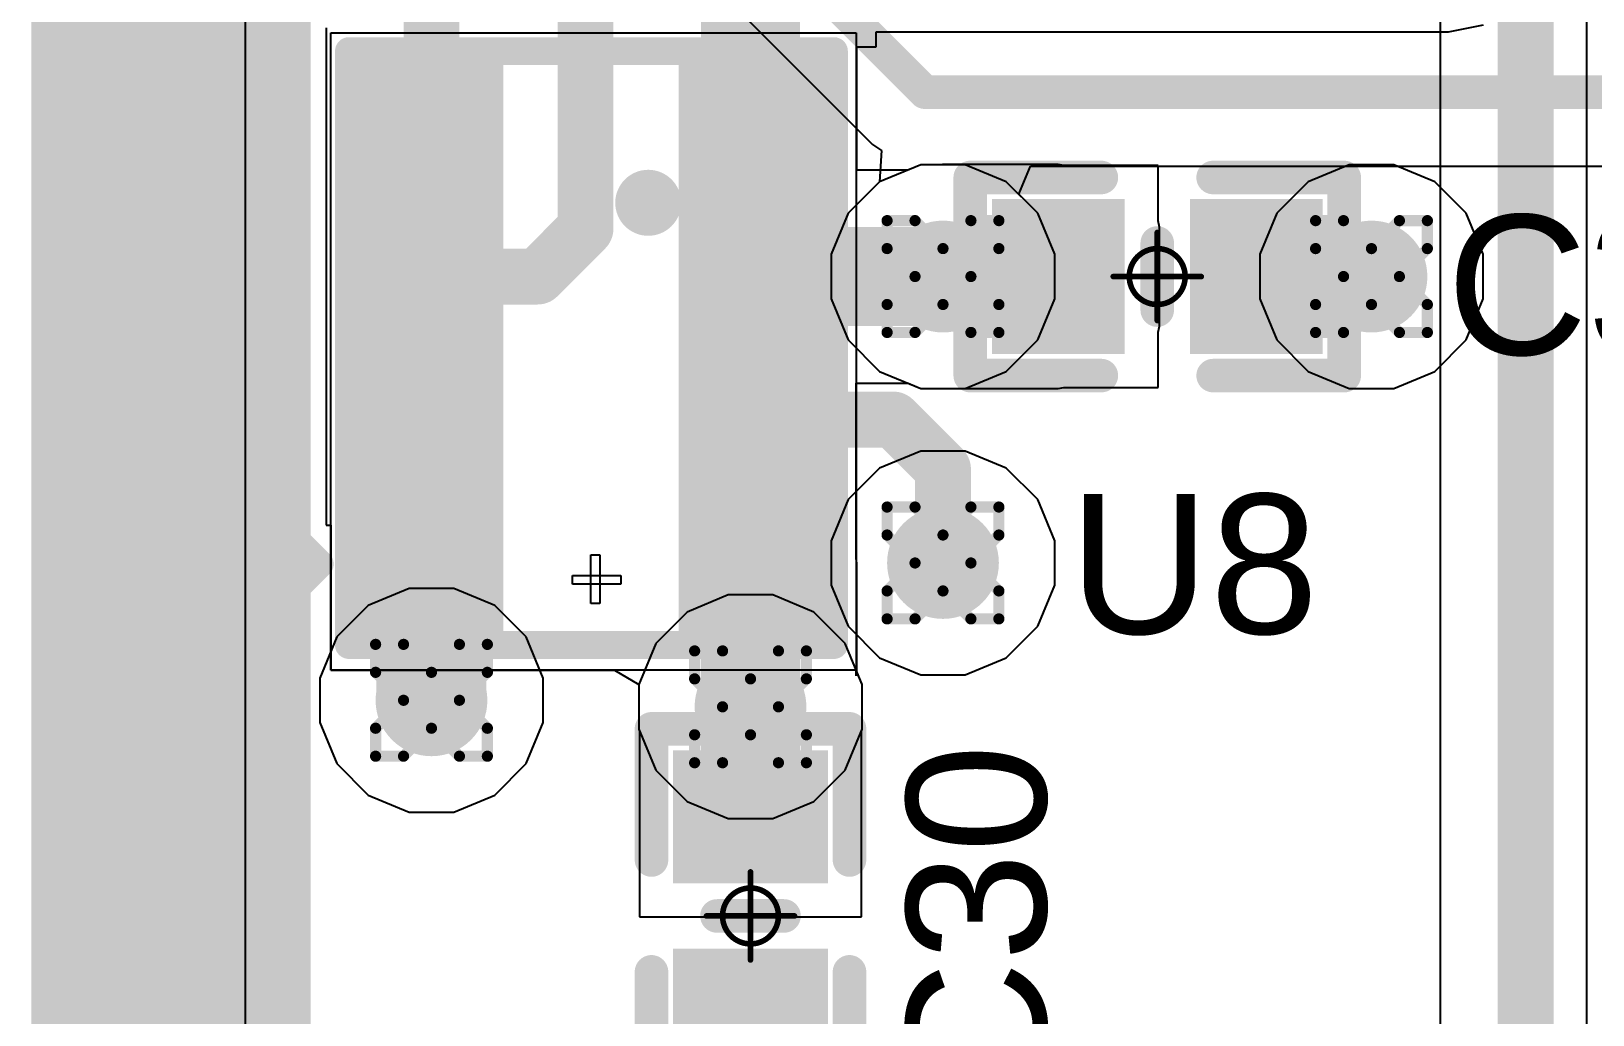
# Model space of a CAD drawing. Header units: inches. Extents: x -13 to 366, y -4 to 120.
# Drawn here: x -4.04 to 3.05, y 12.15 to 16.61 of the extents above; entities that cross this region are included whole.
import ezdxf

# ---------------------------------------------------------------- set-up
doc = ezdxf.new("R2010")
doc.units = ezdxf.units.IN
for name, color, linetype in [('Board_outline', 56, 'Continuous'), ('Bottom Layer', 5, 'Continuous'), ('Bottom Overlay', 54, 'Continuous'), ('Drill Drawing', 1, 'Continuous'), ('GND', 16, 'Continuous'), ('Keep-Out Layer', 6, 'Continuous'), ('Mechanical 15', 56, 'Continuous'), ('POWER', 76, 'Continuous'), ('Top Layer', 1, 'Continuous'), ('Top Overlay', 2, 'Continuous'), ('Top Paste', 8, 'Continuous'), ('Top Solder', 216, 'Continuous'), ('Via Holes', 16, 'Continuous')]:
    doc.layers.add(name, color=color, linetype=linetype)
doc.styles.add('Arial', font='', dxfattribs={"height": 0.2})
doc.styles.get('Arial').set_extended_font_data('Arial')

# ---------------------------------------------------------------- blocks, each defined once
blk = doc.blocks.new('C_0402_L_4')
at = {"layer": 'Top Layer'}
for points in [[(-0.64995806, 0.25004268), (-0.24995886, 0.25004268), (-0.24995886, -0.24995632), (-0.64995806, -0.24995632)], [(0.24995886, 0.2499614), (0.64995806, 0.2499614), (0.64995806, -0.2500376), (0.24995886, -0.2500376)]]:
    blk.add_hatch(color=1, dxfattribs=at).paths.add_polyline_path(points)
at = {"layer": 'Top Paste'}
for points in [[(-0.64995806, 0.25004268), (-0.24995886, 0.25004268), (-0.24995886, -0.24995632), (-0.64995806, -0.24995632)], [(0.24995886, 0.2499614), (0.64995806, 0.2499614), (0.64995806, -0.2500376), (0.24995886, -0.2500376)]]:
    blk.add_hatch(color=8, dxfattribs=at).paths.add_polyline_path(points)
at = {"layer": 'Top Solder'}
for points in [[(-0.75155806, 0.35164268), (-0.14835886, 0.35164268), (-0.14835886, -0.35155632), (-0.75155806, -0.35155632)], [(0.14835886, 0.3515614), (0.75155806, 0.3515614), (0.75155806, -0.3516376), (0.14835886, -0.3516376)]]:
    blk.add_hatch(color=216, dxfattribs=at).paths.add_polyline_path(points)
at = {"layer": 'Mechanical 15', "const_width": 0.0254}
for points in [[(4.064e-05, -0.19995642), (4.064e-05, 0.20004278)], [(-0.19995896, 4.318e-05), (0.20004024, 4.318e-05)]]:
    blk.add_lwpolyline(points, dxfattribs=at)
at = {"layer": 'Mechanical 15'}
for points, const_width in [([(-0.00630936, 0.20004278, 1), (0.00639064, 0.20004278, 1)], 0.0127), ([(0.12704064, 4.318e-05, 1), (-0.12695936, 4.318e-05, 1)], 0.0254), ([(-0.20630896, 4.318e-05, 1), (-0.19360896, 4.318e-05, 1)], 0.0127), ([(-0.13330936, 4.318e-05, 1), (-0.12060936, 4.318e-05, 1)], 0.0127), ([(0.12069064, 4.318e-05, 1), (0.13339064, 4.318e-05, 1)], 0.0127), ([(0.19369024, 4.318e-05, 1), (0.20639024, 4.318e-05, 1)], 0.0127), ([(-0.00630936, -0.19995642, 1), (0.00639064, -0.19995642, 1)], 0.0127)]:
    blk.add_lwpolyline(points, format="xyb", close=True, dxfattribs=dict(at, const_width=const_width))
at = {"layer": 'Top Overlay', "const_width": 0.1524}
for points in [[(-0.8498789199999999, 0.449961), (-0.25395936, 0.449961)], [(-0.8498789199999999, -0.44987464), (-0.8498789199999999, 0.449961)], [(0.25404064, 0.449961), (0.8499601999999999, 0.449961)], [(0.8499601999999999, -0.4500372), (0.8499601999999999, 0.449961)], [(4.064e-05, -0.15235682), (4.064e-05, 0.15244318)], [(-0.8498789199999999, -0.44987464), (-0.25395936, -0.44987464)], [(-0.8498789199999999, -0.44987464), (-0.84971636, -0.4500372)], [(0.25404064, -0.44987464), (0.8499601999999999, -0.44987464)]]:
    blk.add_lwpolyline(points, dxfattribs=at)
at = {"layer": 'Top Overlay', "const_width": 0.0762}
for points in [[(-0.8879789199999999, 0.449961, 1), (-0.8117789199999998, 0.449961, 1)], [(-0.8879789199999999, 0.449961, 1), (-0.8117789199999998, 0.449961, 1)], [(-0.29205936, 0.449961, 1), (-0.21585936, 0.449961, 1)], [(0.21594064, 0.449961, 1), (0.29214064, 0.449961, 1)], [(0.8118601999999999, 0.449961, 1), (0.8880602, 0.449961, 1)], [(0.8118601999999999, 0.449961, 1), (0.8880602, 0.449961, 1)], [(-0.03805936, 0.15244318, 1), (0.03814064, 0.15244318, 1)], [(-0.03805936, -0.15235682, 1), (0.03814064, -0.15235682, 1)], [(-0.8879789199999999, -0.44987464, 1), (-0.8117789199999998, -0.44987464, 1)], [(-0.8879789199999999, -0.44987464, 1), (-0.8117789199999998, -0.44987464, 1)], [(-0.8879789199999999, -0.44987464, 1), (-0.8117789199999998, -0.44987464, 1)], [(-0.88781636, -0.4500372, 1), (-0.8116163599999999, -0.4500372, 1)], [(-0.29205936, -0.44987464, 1), (-0.21585936, -0.44987464, 1)], [(0.21594064, -0.44987464, 1), (0.29214064, -0.44987464, 1)], [(0.8118601999999999, -0.44987464, 1), (0.8880602, -0.44987464, 1)], [(0.8118601999999999, -0.4500372, 1), (0.8880602, -0.4500372, 1)]]:
    blk.add_lwpolyline(points, format="xyb", close=True, dxfattribs=at)
blk = doc.blocks.new('C_0402_L_5')
at = {"layer": 'Top Layer'}
for points in [[(-0.64995806, 0.25004268), (-0.24995886, 0.25004268), (-0.24995886, -0.24995632), (-0.64995806, -0.24995632)], [(0.24995886, 0.2499614), (0.64995806, 0.2499614), (0.64995806, -0.2500376), (0.24995886, -0.2500376)]]:
    blk.add_hatch(color=1, dxfattribs=at).paths.add_polyline_path(points)
at = {"layer": 'Top Paste'}
for points in [[(-0.64995806, 0.25004268), (-0.24995886, 0.25004268), (-0.24995886, -0.24995632), (-0.64995806, -0.24995632)], [(0.24995886, 0.2499614), (0.64995806, 0.2499614), (0.64995806, -0.2500376), (0.24995886, -0.2500376)]]:
    blk.add_hatch(color=8, dxfattribs=at).paths.add_polyline_path(points)
at = {"layer": 'Top Solder'}
for points in [[(-0.75155806, 0.35164268), (-0.14835886, 0.35164268), (-0.14835886, -0.35155632), (-0.75155806, -0.35155632)], [(0.14835886, 0.3515614), (0.75155806, 0.3515614), (0.75155806, -0.3516376), (0.14835886, -0.3516376)]]:
    blk.add_hatch(color=216, dxfattribs=at).paths.add_polyline_path(points)
at = {"layer": 'Mechanical 15', "const_width": 0.0254}
for points in [[(4.064e-05, 0.20004278), (4.064e-05, -0.19995642)], [(-0.19995896, 4.318e-05), (0.20004024, 4.318e-05)]]:
    blk.add_lwpolyline(points, dxfattribs=at)
at = {"layer": 'Mechanical 15'}
for points, const_width in [([(-0.00630936, 0.20004278, 1), (0.00639064, 0.20004278, 1)], 0.0127), ([(0.12704064, 4.318e-05, 1), (-0.12695936, 4.318e-05, 1)], 0.0254), ([(-0.20630896, 4.318e-05, 1), (-0.19360896, 4.318e-05, 1)], 0.0127), ([(-0.13330936, 4.318e-05, 1), (-0.12060936, 4.318e-05, 1)], 0.0127), ([(0.12069064, 4.318e-05, 1), (0.13339064, 4.318e-05, 1)], 0.0127), ([(0.19369024, 4.318e-05, 1), (0.20639024, 4.318e-05, 1)], 0.0127), ([(-0.00630936, -0.19995642, 1), (0.00639064, -0.19995642, 1)], 0.0127)]:
    blk.add_lwpolyline(points, format="xyb", close=True, dxfattribs=dict(at, const_width=const_width))
at = {"layer": 'Top Overlay', "const_width": 0.1524}
for points in [[(-0.8498789199999999, 0.449961), (-0.25395936, 0.449961)], [(-0.8498789199999999, 0.449961), (-0.8498789199999999, -0.44987464)], [(0.25404064, 0.449961), (0.8499601999999999, 0.449961)], [(0.8499601999999999, 0.449961), (0.8499601999999999, -0.4500372)], [(4.064e-05, 0.15244318), (4.064e-05, -0.15235682)], [(-0.8498789199999999, -0.44987464), (-0.25395936, -0.44987464)], [(-0.8498789199999999, -0.44987464), (-0.84971636, -0.4500372)], [(0.25404064, -0.44987464), (0.8499601999999999, -0.44987464)]]:
    blk.add_lwpolyline(points, dxfattribs=at)
at = {"layer": 'Top Overlay', "const_width": 0.0762}
for points in [[(-0.8879789199999999, 0.449961, 1), (-0.8117789199999998, 0.449961, 1)], [(-0.8879789199999999, 0.449961, 1), (-0.8117789199999998, 0.449961, 1)], [(-0.29205936, 0.449961, 1), (-0.21585936, 0.449961, 1)], [(0.21594064, 0.449961, 1), (0.29214064, 0.449961, 1)], [(0.8118601999999999, 0.449961, 1), (0.8880602, 0.449961, 1)], [(0.8118601999999999, 0.449961, 1), (0.8880602, 0.449961, 1)], [(-0.03805936, 0.15244318, 1), (0.03814064, 0.15244318, 1)], [(-0.03805936, -0.15235682, 1), (0.03814064, -0.15235682, 1)], [(-0.8879789199999999, -0.44987464, 1), (-0.8117789199999998, -0.44987464, 1)], [(-0.8879789199999999, -0.44987464, 1), (-0.8117789199999998, -0.44987464, 1)], [(-0.8879789199999999, -0.44987464, 1), (-0.8117789199999998, -0.44987464, 1)], [(-0.88781636, -0.4500372, 1), (-0.8116163599999999, -0.4500372, 1)], [(-0.29205936, -0.44987464, 1), (-0.21585936, -0.44987464, 1)], [(0.21594064, -0.44987464, 1), (0.29214064, -0.44987464, 1)], [(0.8118601999999999, -0.44987464, 1), (0.8880602, -0.44987464, 1)], [(0.8118601999999999, -0.4500372, 1), (0.8880602, -0.4500372, 1)]]:
    blk.add_lwpolyline(points, format="xyb", close=True, dxfattribs=at)
blk = doc.blocks.new('SPL06_001_6')
at = {"layer": 'Top Layer'}
for points in [[(-0.9499219, 0.7501000999999999), (-0.9499219, 1.2001119), (-0.4999101, 1.2001119), (-0.4999101, 0.7501000999999999)], [(0.4999101, 0.7501000999999999), (0.4999101, 1.2001119), (0.9499219, 1.2001119), (0.9499219, 0.7501000999999999)], [(-0.9499219, 0.0998601), (-0.9499219, 0.5498719), (-0.4999101, 0.5498719), (-0.4999101, 0.0998601)], [(0.4999101, 0.0998601), (0.4999101, 0.5498719), (0.9499219, 0.5498719), (0.9499219, 0.0998601)], [(-0.9499219, -0.5498719), (-0.9499219, -0.0998601), (-0.4999101, -0.0998601), (-0.4999101, -0.5498719)], [(0.4999101, -0.5498719), (0.4999101, -0.0998601), (0.9499219, -0.0998601), (0.9499219, -0.5498719)], [(-0.9499219, -1.2001119), (-0.9499219, -0.7501000999999999), (-0.4999101, -0.7501000999999999), (-0.4999101, -1.2001119)], [(0.4999101, -1.2001119), (0.4999101, -0.7501000999999999), (0.9499219, -0.7501000999999999), (0.9499219, -1.2001119)]]:
    blk.add_hatch(color=1, dxfattribs=at).paths.add_polyline_path(points)
at = {"layer": 'Top Paste'}
for points in [[(-0.9499219, 0.7501000999999999), (-0.9499219, 1.2001119), (-0.4999101, 1.2001119), (-0.4999101, 0.7501000999999999)], [(0.4999101, 0.7501000999999999), (0.4999101, 1.2001119), (0.9499219, 1.2001119), (0.9499219, 0.7501000999999999)], [(-0.9499219, 0.0998601), (-0.9499219, 0.5498719), (-0.4999101, 0.5498719), (-0.4999101, 0.0998601)], [(0.4999101, 0.0998601), (0.4999101, 0.5498719), (0.9499219, 0.5498719), (0.9499219, 0.0998601)], [(-0.9499219, -0.5498719), (-0.9499219, -0.0998601), (-0.4999101, -0.0998601), (-0.4999101, -0.5498719)], [(0.4999101, -0.5498719), (0.4999101, -0.0998601), (0.9499219, -0.0998601), (0.9499219, -0.5498719)], [(-0.9499219, -1.2001119), (-0.9499219, -0.7501000999999999), (-0.4999101, -0.7501000999999999), (-0.4999101, -1.2001119)], [(0.4999101, -1.2001119), (0.4999101, -0.7501000999999999), (0.9499219, -0.7501000999999999), (0.9499219, -1.2001119)]]:
    blk.add_hatch(color=8, dxfattribs=at).paths.add_polyline_path(points)
at = {"layer": 'Top Solder'}
for points in [[(-1.0515219, 0.6485000999999999), (-1.0515219, 1.3017119), (-0.3983101, 1.3017119), (-0.3983101, 0.6485000999999999)], [(0.3983101, 0.6485000999999999), (0.3983101, 1.3017119), (1.0515219, 1.3017119), (1.0515219, 0.6485000999999999)], [(-1.0515219, -0.0017399), (-1.0515219, 0.6514719), (-0.3983101, 0.6514719), (-0.3983101, -0.0017399)], [(0.3983101, -0.0017399), (0.3983101, 0.6514719), (1.0515219, 0.6514719), (1.0515219, -0.0017399)], [(-1.0515219, -0.6514719), (-1.0515219, 0.0017399), (-0.3983101, 0.0017399), (-0.3983101, -0.6514719)], [(0.3983101, -0.6514719), (0.3983101, 0.0017399), (1.0515219, 0.0017399), (1.0515219, -0.6514719)], [(-1.0515219, -1.3017119), (-1.0515219, -0.6485000999999999), (-0.3983101, -0.6485000999999999), (-0.3983101, -1.3017119)], [(0.3983101, -1.3017119), (0.3983101, -0.6485000999999999), (1.0515219, -0.6485000999999999), (1.0515219, -1.3017119)]]:
    blk.add_hatch(color=216, dxfattribs=at).paths.add_polyline_path(points)
at = {"layer": 'Top Overlay'}
for p, q in [((-0.040005, 0.9400031999999999), (-0.040005, 1.1599926)), ((-0.040005, 1.1599926), (0, 1.1599926)), ((0, 1.1599926), (0, 0.9400031999999999)), ((-0.1360678, 1.0324084), (-0.1360932, 1.072388)), ((-0.1360932, 1.072388), (0.0839216, 1.072388)), ((0.0839216, 1.072388), (0.0838962, 1.0324084)), ((0.0838962, 1.0324084), (-0.1360678, 1.0324084)), ((0.0838962, 1.0324084), (0.0838962, 1.0324084)), ((-0.040005, 0.9400031999999999), (-0.040005, 0.9400031999999999)), ((0, 0.9400031999999999), (-0.040005, 0.9400031999999999))]:
    blk.add_line(p, q, dxfattribs=at)
at = {"layer": 'Top Overlay', "const_width": 0.127}
for points in [[(1.09982, 1.34874), (-1.103884, 1.34874)], [(-1.103884, 1.34874), (-1.103884, -1.34874)], [(1.09982, 1.34874), (1.09982, -1.34874)], [(1.359916, 1.107694), (1.232916, 0.980694)], [(1.359916, 1.107694), (1.359916, 0.853694)], [(1.359916, 0.853694), (1.232916, 0.980694)], [(1.09982, -1.34874), (-1.103884, -1.34874)]]:
    blk.add_lwpolyline(points, dxfattribs=at)
at = {"layer": 'Top Overlay'}
for points, const_width in [([(-1.135634, 1.34874, 1), (-1.072134, 1.34874, 1)], 0.0635), ([(-1.135634, 1.34874, 1), (-1.072134, 1.34874, 1)], 0.0635), ([(1.06807, 1.34874, 1), (1.13157, 1.34874, 1)], 0.0635), ([(1.06807, 1.34874, 1), (1.13157, 1.34874, 1)], 0.0635), ([(1.328166, 1.107694, 1), (1.391666, 1.107694, 1)], 0.0635), ([(1.328166, 1.107694, 1), (1.391666, 1.107694, 1)], 0.0635), ([(1.201166, 0.980694, 1), (1.264666, 0.980694, 1)], 0.0635), ([(1.201166, 0.980694, 1), (1.264666, 0.980694, 1)], 0.0635), ([(1.328166, 0.853694, 1), (1.391666, 0.853694, 1)], 0.0635), ([(1.328166, 0.853694, 1), (1.391666, 0.853694, 1)], 0.0635), ([(-0.185166, -0.6598919999999999, 1), (-0.335026, -0.6598919999999999, 1)], 0.1500124), ([(-0.3725291, -0.6598919999999999, 1), (-0.2975229, -0.6598919999999999, 1)], 0.0750062), ([(-0.2226691, -0.6598919999999999, 1), (-0.1476629, -0.6598919999999999, 1)], 0.0750062), ([(-1.135634, -1.34874, 1), (-1.072134, -1.34874, 1)], 0.0635), ([(-1.135634, -1.34874, 1), (-1.072134, -1.34874, 1)], 0.0635), ([(1.06807, -1.34874, 1), (1.13157, -1.34874, 1)], 0.0635), ([(1.06807, -1.34874, 1), (1.13157, -1.34874, 1)], 0.0635)]:
    blk.add_lwpolyline(points, format="xyb", close=True, dxfattribs=dict(at, const_width=const_width))

msp = doc.modelspace()

# ---------------------------------------------------------------- hatches: boundary and pattern name
at = {"layer": 'Bottom Layer'}
h = msp.add_hatch(color=5, dxfattribs=at)
edge = h.paths.add_edge_path()
edge.add_arc((0.09967976, 15.49986232), 0.254, 0, 360)
h = msp.add_hatch(color=5, dxfattribs=at)
edge = h.paths.add_edge_path()
edge.add_arc((2.0470368, 15.49978104), 0.254, 0, 360)
h = msp.add_hatch(color=5, dxfattribs=at)
edge = h.paths.add_edge_path()
edge.add_arc((0.09967976, 14.19870414), 0.254, 0, 360)
h = msp.add_hatch(color=5, dxfattribs=at)
edge = h.paths.add_edge_path()
edge.add_arc((-2.22491554, 13.57492078), 0.254, 0, 360)
h = msp.add_hatch(color=5, dxfattribs=at)
edge = h.paths.add_edge_path()
edge.add_arc((-0.7750454399999999, 13.54527136), 0.254, 0, 360)
at = {"layer": 'GND'}
h = msp.add_hatch(color=16, dxfattribs=at)
edge = h.paths.add_edge_path()
edge.add_arc((0.09967976, 15.49986232), 0.254, 0, 360)
h = msp.add_hatch(color=16, dxfattribs=at)
edge = h.paths.add_edge_path()
edge.add_arc((2.0470368, 15.49978104), 0.254, 0, 360)
h = msp.add_hatch(color=16, dxfattribs=at)
edge = h.paths.add_edge_path()
edge.add_arc((0.09967976, 14.19870414), 0.254, 0, 360)
h = msp.add_hatch(color=16, dxfattribs=at)
edge = h.paths.add_edge_path()
edge.add_arc((-2.22491554, 13.57492078), 0.254, 0, 360)
h = msp.add_hatch(color=16, dxfattribs=at)
edge = h.paths.add_edge_path()
edge.add_arc((-0.7750454399999999, 13.54527136), 0.254, 0, 360)
at = {"layer": 'POWER'}
h = msp.add_hatch(color=76, dxfattribs=at)
edge = h.paths.add_edge_path()
edge.add_arc((0.09967976, 15.49986232), 0.254, 0, 360)
h = msp.add_hatch(color=76, dxfattribs=at)
edge = h.paths.add_edge_path()
edge.add_arc((2.0470368, 15.49978104), 0.254, 0, 360)
h = msp.add_hatch(color=76, dxfattribs=at)
edge = h.paths.add_edge_path()
edge.add_arc((0.09967976, 14.19870414), 0.254, 0, 360)
h = msp.add_hatch(color=76, dxfattribs=at)
edge = h.paths.add_edge_path()
edge.add_arc((-2.22491554, 13.57492078), 0.254, 0, 360)
h = msp.add_hatch(color=76, dxfattribs=at)
edge = h.paths.add_edge_path()
edge.add_arc((-0.7750454399999999, 13.54527136), 0.254, 0, 360)
at = {"layer": 'Top Layer'}
for points in [[(-1.00008944, 15.92505324), (-0.55007764, 15.92505324), (-0.55007764, 17.02596036), (-1.00008944, 17.02596036)], [(-0.7750835399999999, 15.27481324), (0.8240649, 15.27481324), (0.8240649, 15.72482504), (-0.7750835399999999, 15.72482504)], [(0.6233998199999999, 15.24985774), (0.6233998199999999, 15.74985674), (0.0996823, 15.74985674), (0.0996823, 15.24985774)], [(1.52331928, 15.74978308), (1.52331928, 15.24978408), (2.0470368, 15.24978408), (2.0470368, 15.74978308)], [(-1.97491096, 14.42485304), (-2.47490996, 14.42485304), (-2.47490996, 13.57492332), (-1.97491096, 13.57492332)], [(-1.00008944, 13.04527236), (-0.55007764, 13.04527236), (-0.55007764, 14.1998446), (-1.00008944, 14.1998446)]]:
    msp.add_hatch(color=1, dxfattribs=at).paths.add_polyline_path(points)
h = msp.add_hatch(color=1, dxfattribs=at)
edge = h.paths.add_edge_path()
edge.add_arc((0.09967976, 15.49986232), 0.254, 0, 360)
h = msp.add_hatch(color=1, dxfattribs=at)
edge = h.paths.add_edge_path()
edge.add_arc((2.0470368, 15.49978104), 0.254, 0, 360)
h = msp.add_hatch(color=1, dxfattribs=at)
edge = h.paths.add_edge_path()
edge.add_arc((0.09967976, 14.19870414), 0.254, 0, 360)
h = msp.add_hatch(color=1, dxfattribs=at)
edge = h.paths.add_edge_path()
edge.add_arc((-2.22491554, 13.57492078), 0.254, 0, 360)
h = msp.add_hatch(color=1, dxfattribs=at)
edge = h.paths.add_edge_path()
edge.add_arc((-0.7750454399999999, 13.54527136), 0.254, 0, 360)
at = {"layer": 'Via Holes'}
h = msp.add_hatch(color=7, dxfattribs=at)
edge = h.paths.add_edge_path()
edge.add_arc((0.09967976, 15.49986232), 0.127, 0, 360)
h = msp.add_hatch(color=7, dxfattribs=at)
edge = h.paths.add_edge_path()
edge.add_arc((2.0470368, 15.49978104), 0.127, 0, 360)
h = msp.add_hatch(color=7, dxfattribs=at)
edge = h.paths.add_edge_path()
edge.add_arc((0.09967976, 14.19870414), 0.127, 0, 360)
h = msp.add_hatch(color=7, dxfattribs=at)
edge = h.paths.add_edge_path()
edge.add_arc((-2.22491554, 13.57492078), 0.127, 0, 360)
h = msp.add_hatch(color=7, dxfattribs=at)
edge = h.paths.add_edge_path()
edge.add_arc((-0.7750454399999999, 13.54527136), 0.127, 0, 360)

# ---------------------------------------------------------------- linework, layer by layer
at = {"layer": 'Board_outline', "const_width": 0.254}
msp.add_lwpolyline([(-3.40893908, -2.10871816), (-3.40893908, 42.65128121999999)], dxfattribs=at)
at = {"layer": 'Bottom Layer'}
for p, q in [((-3.07019706, -2.06044038), (-3.07019706, 42.67668122)), ((2.3595965, 19.76845424), (2.3595965, 8.77194334)), ((-0.00136652, 16.00786232), (-0.18807938, 15.9305244)), ((0.20072604, 16.00786232), (-0.00136652, 16.00786232)), ((0.3874389, 15.9305244), (0.20072604, 16.00786232)), ((-0.18807938, 15.9305244), (-0.33098232, 15.78762146)), ((0.5303418400000001, 15.78762146), (0.3874389, 15.9305244)), ((-0.33098232, 15.78762146), (-0.4083202399999999, 15.6009086)), ((0.6076797599999999, 15.6009086), (0.5303418400000001, 15.78762146)), ((-0.4083202399999999, 15.6009086), (-0.4083202399999999, 15.39881604)), ((0.6076797599999999, 15.39881604), (0.6076797599999999, 15.6009086)), ((-0.4083202399999999, 15.39881604), (-0.33098232, 15.21210318)), ((0.5303418400000001, 15.21210318), (0.6076797599999999, 15.39881604)), ((-0.33098232, 15.21210318), (-0.18807938, 15.06920024)), ((0.3874389, 15.06920024), (0.5303418400000001, 15.21210318)), ((-0.18807938, 15.06920024), (-0.00136652, 14.99186232)), ((0.20072604, 14.99186232), (0.3874389, 15.06920024)), ((-0.00136652, 14.99186232), (0.20072604, 14.99186232)), ((-0.87609172, 14.05327136), (-1.06280458, 13.97593344)), ((-0.6739991599999999, 14.05327136), (-0.87609172, 14.05327136)), ((-0.4872863, 13.97593344), (-0.6739991599999999, 14.05327136)), ((-1.06280458, 13.97593344), (-1.20570752, 13.8330305)), ((-0.34438336, 13.8330305), (-0.4872863, 13.97593344)), ((-1.20570752, 13.8330305), (-1.28304544, 13.64631764)), ((-0.26704544, 13.64631764), (-0.34438336, 13.8330305)), ((-1.28304544, 13.64631764), (-1.28304544, 13.44422508)), ((-0.26704544, 13.44422508), (-0.26704544, 13.64631764)), ((-1.28304544, 13.44422508), (-1.20570752, 13.25751222)), ((-0.34438336, 13.25751222), (-0.26704544, 13.44422508)), ((-1.20570752, 13.25751222), (-1.06280458, 13.11460928)), ((-0.4872863, 13.11460928), (-0.34438336, 13.25751222)), ((-1.06280458, 13.11460928), (-0.87609172, 13.03727136)), ((-0.6739991599999999, 13.03727136), (-0.4872863, 13.11460928)), ((-0.87609172, 13.03727136), (-0.6739991599999999, 13.03727136))]:
    msp.add_line(p, q, dxfattribs=at)
at = {"layer": 'Bottom Layer', "const_width": 0.254}
msp.add_lwpolyline([(2.74806156, 8.61103434), (2.74806156, 19.76845424)], dxfattribs=at)
at = {"layer": 'Bottom Overlay', "const_width": 1.27}
msp.add_lwpolyline([(-3.40893908, -2.08331816), (-3.40893908, 42.67668122)], dxfattribs=at)
msp.add_lwpolyline([(-3.40893908, -2.08331816), (-3.40893908, 42.67668122)], dxfattribs=at)
at = {"layer": 'Drill Drawing', "const_width": 0.0508}
for points in [[(-0.15432024, 15.62686232), (-0.15432024, 15.75386232)], [(-0.15432024, 15.75386232), (-0.02732024, 15.75386232)], [(-0.02732024, 15.75386232), (0.09967976, 15.62686232)], [(0.09967976, 15.62686232), (0.22667976, 15.75386232)], [(0.22667976, 15.75386232), (0.35367976, 15.75386232)], [(0.35367976, 15.62686232), (0.35367976, 15.75386232)], [(1.7930368, 15.62678104), (1.7930368, 15.75378104)], [(1.7930368, 15.75378104), (1.9200368, 15.75378104)], [(1.9200368, 15.75378104), (2.0470368, 15.62678104)], [(2.0470368, 15.62678104), (2.1740368, 15.75378104)], [(2.1740368, 15.75378104), (2.3010368, 15.75378104)], [(2.3010368, 15.62678104), (2.3010368, 15.75378104)], [(-0.15432024, 15.62686232), (-0.02732024, 15.49986232)], [(0.22667976, 15.49986232), (0.35367976, 15.62686232)], [(1.7930368, 15.62678104), (1.9200368, 15.49978104)], [(2.1740368, 15.49978104), (2.3010368, 15.62678104)], [(-0.15432024, 15.37286232), (-0.02732024, 15.49986232)], [(0.22667976, 15.49986232), (0.35367976, 15.37286232)], [(1.7930368, 15.37278104), (1.9200368, 15.49978104)], [(2.1740368, 15.49978104), (2.3010368, 15.37278104)], [(-0.15432024, 15.24586232), (-0.15432024, 15.37286232)], [(-0.02732024, 15.24586232), (0.09967976, 15.37286232)], [(0.09967976, 15.37286232), (0.22667976, 15.24586232)], [(0.35367976, 15.24586232), (0.35367976, 15.37286232)], [(1.7930368, 15.24578104), (1.7930368, 15.37278104)], [(1.9200368, 15.24578104), (2.0470368, 15.37278104)], [(2.0470368, 15.37278104), (2.1740368, 15.24578104)], [(2.3010368, 15.24578104), (2.3010368, 15.37278104)], [(-0.15432024, 15.24586232), (-0.02732024, 15.24586232)], [(0.22667976, 15.24586232), (0.35367976, 15.24586232)], [(1.7930368, 15.24578104), (1.9200368, 15.24578104)], [(2.1740368, 15.24578104), (2.3010368, 15.24578104)], [(-0.15432024, 14.32570414), (-0.15432024, 14.45270414)], [(-0.15432024, 14.45270414), (-0.02732024, 14.45270414)], [(-0.02732024, 14.45270414), (0.09967976, 14.32570414)], [(0.09967976, 14.32570414), (0.22667976, 14.45270414)], [(0.22667976, 14.45270414), (0.35367976, 14.45270414)], [(0.35367976, 14.32570414), (0.35367976, 14.45270414)], [(-0.15432024, 14.32570414), (-0.02732024, 14.19870414)], [(0.22667976, 14.19870414), (0.35367976, 14.32570414)], [(-0.15432024, 14.07170414), (-0.02732024, 14.19870414)], [(0.22667976, 14.19870414), (0.35367976, 14.07170414)], [(-0.15432024, 13.94470414), (-0.15432024, 14.07170414)], [(-0.02732024, 13.94470414), (0.09967976, 14.07170414)], [(0.09967976, 14.07170414), (0.22667976, 13.94470414)], [(0.35367976, 13.94470414), (0.35367976, 14.07170414)], [(-0.15432024, 13.94470414), (-0.02732024, 13.94470414)], [(0.22667976, 13.94470414), (0.35367976, 13.94470414)], [(-2.47891554, 13.70192078), (-2.47891554, 13.82892078)], [(-2.47891554, 13.82892078), (-2.35191554, 13.82892078)], [(-2.35191554, 13.82892078), (-2.22491554, 13.70192078)], [(-2.22491554, 13.70192078), (-2.09791554, 13.82892078)], [(-2.09791554, 13.82892078), (-1.97091554, 13.82892078)], [(-1.97091554, 13.70192078), (-1.97091554, 13.82892078)], [(-1.02904544, 13.67227136), (-1.02904544, 13.79927136)], [(-1.02904544, 13.79927136), (-0.90204544, 13.79927136)], [(-0.90204544, 13.79927136), (-0.7750454399999999, 13.67227136)], [(-0.7750454399999999, 13.67227136), (-0.64804544, 13.79927136)], [(-0.64804544, 13.79927136), (-0.52104544, 13.79927136)], [(-0.52104544, 13.67227136), (-0.52104544, 13.79927136)], [(-2.47891554, 13.70192078), (-2.35191554, 13.57492078)], [(-2.09791554, 13.57492078), (-1.97091554, 13.70192078)], [(-1.02904544, 13.67227136), (-0.90204544, 13.54527136)], [(-0.64804544, 13.54527136), (-0.52104544, 13.67227136)], [(-2.47891554, 13.44792078), (-2.35191554, 13.57492078)], [(-2.09791554, 13.57492078), (-1.97091554, 13.44792078)], [(-1.02904544, 13.41827136), (-0.90204544, 13.54527136)], [(-0.64804544, 13.54527136), (-0.52104544, 13.41827136)], [(-2.47891554, 13.32092078), (-2.47891554, 13.44792078)], [(-2.35191554, 13.32092078), (-2.22491554, 13.44792078)], [(-2.22491554, 13.44792078), (-2.09791554, 13.32092078)], [(-1.97091554, 13.32092078), (-1.97091554, 13.44792078)], [(-1.02904544, 13.29127136), (-1.02904544, 13.41827136)], [(-0.90204544, 13.29127136), (-0.7750454399999999, 13.41827136)], [(-0.7750454399999999, 13.41827136), (-0.64804544, 13.29127136)], [(-0.52104544, 13.29127136), (-0.52104544, 13.41827136)], [(-2.47891554, 13.32092078), (-2.35191554, 13.32092078)], [(-2.09791554, 13.32092078), (-1.97091554, 13.32092078)], [(-1.02904544, 13.29127136), (-0.90204544, 13.29127136)], [(-0.64804544, 13.29127136), (-0.52104544, 13.29127136)]]:
    msp.add_lwpolyline(points, dxfattribs=at)
at = {"layer": 'Drill Drawing', "const_width": 0.0254}
for points in [[(-0.16702024, 15.75386232, 1), (-0.14162024, 15.75386232, 1)], [(-0.16702024, 15.75386232, 1), (-0.14162024, 15.75386232, 1)], [(-0.04002024, 15.75386232, 1), (-0.01462024, 15.75386232, 1)], [(-0.04002024, 15.75386232, 1), (-0.01462024, 15.75386232, 1)], [(0.21397976, 15.75386232, 1), (0.23937976, 15.75386232, 1)], [(0.21397976, 15.75386232, 1), (0.23937976, 15.75386232, 1)], [(0.34097976, 15.75386232, 1), (0.36637976, 15.75386232, 1)], [(0.34097976, 15.75386232, 1), (0.36637976, 15.75386232, 1)], [(1.7803368, 15.75378104, 1), (1.8057368, 15.75378104, 1)], [(1.7803368, 15.75378104, 1), (1.8057368, 15.75378104, 1)], [(1.9073368, 15.75378104, 1), (1.9327368, 15.75378104, 1)], [(1.9073368, 15.75378104, 1), (1.9327368, 15.75378104, 1)], [(2.1613368, 15.75378104, 1), (2.1867368, 15.75378104, 1)], [(2.1613368, 15.75378104, 1), (2.1867368, 15.75378104, 1)], [(2.2883368, 15.75378104, 1), (2.3137368, 15.75378104, 1)], [(2.2883368, 15.75378104, 1), (2.3137368, 15.75378104, 1)], [(-0.16702024, 15.62686232, 1), (-0.14162024, 15.62686232, 1)], [(-0.16702024, 15.62686232, 1), (-0.14162024, 15.62686232, 1)], [(0.08697976, 15.62686232, 1), (0.11237976, 15.62686232, 1)], [(0.08697976, 15.62686232, 1), (0.11237976, 15.62686232, 1)], [(0.34097976, 15.62686232, 1), (0.36637976, 15.62686232, 1)], [(0.34097976, 15.62686232, 1), (0.36637976, 15.62686232, 1)], [(1.7803368, 15.62678104, 1), (1.8057368, 15.62678104, 1)], [(1.7803368, 15.62678104, 1), (1.8057368, 15.62678104, 1)], [(2.0343368, 15.62678104, 1), (2.0597368, 15.62678104, 1)], [(2.0343368, 15.62678104, 1), (2.0597368, 15.62678104, 1)], [(2.2883368, 15.62678104, 1), (2.3137368, 15.62678104, 1)], [(2.2883368, 15.62678104, 1), (2.3137368, 15.62678104, 1)], [(-0.04002024, 15.49986232, 1), (-0.01462024, 15.49986232, 1)], [(-0.04002024, 15.49986232, 1), (-0.01462024, 15.49986232, 1)], [(0.21397976, 15.49986232, 1), (0.23937976, 15.49986232, 1)], [(0.21397976, 15.49986232, 1), (0.23937976, 15.49986232, 1)], [(1.9073368, 15.49978104, 1), (1.9327368, 15.49978104, 1)], [(1.9073368, 15.49978104, 1), (1.9327368, 15.49978104, 1)], [(2.1613368, 15.49978104, 1), (2.1867368, 15.49978104, 1)], [(2.1613368, 15.49978104, 1), (2.1867368, 15.49978104, 1)], [(-0.16702024, 15.37286232, 1), (-0.14162024, 15.37286232, 1)], [(-0.16702024, 15.37286232, 1), (-0.14162024, 15.37286232, 1)], [(0.08697976, 15.37286232, 1), (0.11237976, 15.37286232, 1)], [(0.08697976, 15.37286232, 1), (0.11237976, 15.37286232, 1)], [(0.34097976, 15.37286232, 1), (0.36637976, 15.37286232, 1)], [(0.34097976, 15.37286232, 1), (0.36637976, 15.37286232, 1)], [(1.7803368, 15.37278104, 1), (1.8057368, 15.37278104, 1)], [(1.7803368, 15.37278104, 1), (1.8057368, 15.37278104, 1)], [(2.0343368, 15.37278104, 1), (2.0597368, 15.37278104, 1)], [(2.0343368, 15.37278104, 1), (2.0597368, 15.37278104, 1)], [(2.2883368, 15.37278104, 1), (2.3137368, 15.37278104, 1)], [(2.2883368, 15.37278104, 1), (2.3137368, 15.37278104, 1)], [(-0.16702024, 15.24586232, 1), (-0.14162024, 15.24586232, 1)], [(-0.16702024, 15.24586232, 1), (-0.14162024, 15.24586232, 1)], [(-0.04002024, 15.24586232, 1), (-0.01462024, 15.24586232, 1)], [(-0.04002024, 15.24586232, 1), (-0.01462024, 15.24586232, 1)], [(0.21397976, 15.24586232, 1), (0.23937976, 15.24586232, 1)], [(0.21397976, 15.24586232, 1), (0.23937976, 15.24586232, 1)], [(0.34097976, 15.24586232, 1), (0.36637976, 15.24586232, 1)], [(0.34097976, 15.24586232, 1), (0.36637976, 15.24586232, 1)], [(1.7803368, 15.24578104, 1), (1.8057368, 15.24578104, 1)], [(1.7803368, 15.24578104, 1), (1.8057368, 15.24578104, 1)], [(1.9073368, 15.24578104, 1), (1.9327368, 15.24578104, 1)], [(1.9073368, 15.24578104, 1), (1.9327368, 15.24578104, 1)], [(2.1613368, 15.24578104, 1), (2.1867368, 15.24578104, 1)], [(2.1613368, 15.24578104, 1), (2.1867368, 15.24578104, 1)], [(2.2883368, 15.24578104, 1), (2.3137368, 15.24578104, 1)], [(2.2883368, 15.24578104, 1), (2.3137368, 15.24578104, 1)], [(-0.16702024, 14.45270414, 1), (-0.14162024, 14.45270414, 1)], [(-0.16702024, 14.45270414, 1), (-0.14162024, 14.45270414, 1)], [(-0.04002024, 14.45270414, 1), (-0.01462024, 14.45270414, 1)], [(-0.04002024, 14.45270414, 1), (-0.01462024, 14.45270414, 1)], [(0.21397976, 14.45270414, 1), (0.23937976, 14.45270414, 1)], [(0.21397976, 14.45270414, 1), (0.23937976, 14.45270414, 1)], [(0.34097976, 14.45270414, 1), (0.36637976, 14.45270414, 1)], [(0.34097976, 14.45270414, 1), (0.36637976, 14.45270414, 1)], [(-0.16702024, 14.32570414, 1), (-0.14162024, 14.32570414, 1)], [(-0.16702024, 14.32570414, 1), (-0.14162024, 14.32570414, 1)], [(0.08697976, 14.32570414, 1), (0.11237976, 14.32570414, 1)], [(0.08697976, 14.32570414, 1), (0.11237976, 14.32570414, 1)], [(0.34097976, 14.32570414, 1), (0.36637976, 14.32570414, 1)], [(0.34097976, 14.32570414, 1), (0.36637976, 14.32570414, 1)], [(-0.04002024, 14.19870414, 1), (-0.01462024, 14.19870414, 1)], [(-0.04002024, 14.19870414, 1), (-0.01462024, 14.19870414, 1)], [(0.21397976, 14.19870414, 1), (0.23937976, 14.19870414, 1)], [(0.21397976, 14.19870414, 1), (0.23937976, 14.19870414, 1)], [(-0.16702024, 14.07170414, 1), (-0.14162024, 14.07170414, 1)], [(-0.16702024, 14.07170414, 1), (-0.14162024, 14.07170414, 1)], [(0.08697976, 14.07170414, 1), (0.11237976, 14.07170414, 1)], [(0.08697976, 14.07170414, 1), (0.11237976, 14.07170414, 1)], [(0.34097976, 14.07170414, 1), (0.36637976, 14.07170414, 1)], [(0.34097976, 14.07170414, 1), (0.36637976, 14.07170414, 1)], [(-0.16702024, 13.94470414, 1), (-0.14162024, 13.94470414, 1)], [(-0.16702024, 13.94470414, 1), (-0.14162024, 13.94470414, 1)], [(-0.04002024, 13.94470414, 1), (-0.01462024, 13.94470414, 1)], [(-0.04002024, 13.94470414, 1), (-0.01462024, 13.94470414, 1)], [(0.21397976, 13.94470414, 1), (0.23937976, 13.94470414, 1)], [(0.21397976, 13.94470414, 1), (0.23937976, 13.94470414, 1)], [(0.34097976, 13.94470414, 1), (0.36637976, 13.94470414, 1)], [(0.34097976, 13.94470414, 1), (0.36637976, 13.94470414, 1)], [(-2.49161554, 13.82892078, 1), (-2.46621554, 13.82892078, 1)], [(-2.49161554, 13.82892078, 1), (-2.46621554, 13.82892078, 1)], [(-2.36461554, 13.82892078, 1), (-2.33921554, 13.82892078, 1)], [(-2.36461554, 13.82892078, 1), (-2.33921554, 13.82892078, 1)], [(-2.11061554, 13.82892078, 1), (-2.08521554, 13.82892078, 1)], [(-2.11061554, 13.82892078, 1), (-2.08521554, 13.82892078, 1)], [(-1.98361554, 13.82892078, 1), (-1.95821554, 13.82892078, 1)], [(-1.98361554, 13.82892078, 1), (-1.95821554, 13.82892078, 1)], [(-1.04174544, 13.79927136, 1), (-1.01634544, 13.79927136, 1)], [(-1.04174544, 13.79927136, 1), (-1.01634544, 13.79927136, 1)], [(-0.9147454399999999, 13.79927136, 1), (-0.8893454399999999, 13.79927136, 1)], [(-0.9147454399999999, 13.79927136, 1), (-0.8893454399999999, 13.79927136, 1)], [(-0.66074544, 13.79927136, 1), (-0.6353454399999999, 13.79927136, 1)], [(-0.66074544, 13.79927136, 1), (-0.6353454399999999, 13.79927136, 1)], [(-0.53374544, 13.79927136, 1), (-0.5083454399999999, 13.79927136, 1)], [(-0.53374544, 13.79927136, 1), (-0.5083454399999999, 13.79927136, 1)], [(-2.49161554, 13.70192078, 1), (-2.46621554, 13.70192078, 1)], [(-2.49161554, 13.70192078, 1), (-2.46621554, 13.70192078, 1)], [(-2.23761554, 13.70192078, 1), (-2.21221554, 13.70192078, 1)], [(-2.23761554, 13.70192078, 1), (-2.21221554, 13.70192078, 1)], [(-1.98361554, 13.70192078, 1), (-1.95821554, 13.70192078, 1)], [(-1.98361554, 13.70192078, 1), (-1.95821554, 13.70192078, 1)], [(-1.04174544, 13.67227136, 1), (-1.01634544, 13.67227136, 1)], [(-1.04174544, 13.67227136, 1), (-1.01634544, 13.67227136, 1)], [(-0.7877454399999999, 13.67227136, 1), (-0.76234544, 13.67227136, 1)], [(-0.7877454399999999, 13.67227136, 1), (-0.76234544, 13.67227136, 1)], [(-0.53374544, 13.67227136, 1), (-0.5083454399999999, 13.67227136, 1)], [(-0.53374544, 13.67227136, 1), (-0.5083454399999999, 13.67227136, 1)], [(-2.36461554, 13.57492078, 1), (-2.33921554, 13.57492078, 1)], [(-2.36461554, 13.57492078, 1), (-2.33921554, 13.57492078, 1)], [(-2.11061554, 13.57492078, 1), (-2.08521554, 13.57492078, 1)], [(-2.11061554, 13.57492078, 1), (-2.08521554, 13.57492078, 1)], [(-0.9147454399999999, 13.54527136, 1), (-0.8893454399999999, 13.54527136, 1)], [(-0.9147454399999999, 13.54527136, 1), (-0.8893454399999999, 13.54527136, 1)], [(-0.66074544, 13.54527136, 1), (-0.6353454399999999, 13.54527136, 1)], [(-0.66074544, 13.54527136, 1), (-0.6353454399999999, 13.54527136, 1)], [(-2.49161554, 13.44792078, 1), (-2.46621554, 13.44792078, 1)], [(-2.49161554, 13.44792078, 1), (-2.46621554, 13.44792078, 1)], [(-2.23761554, 13.44792078, 1), (-2.21221554, 13.44792078, 1)], [(-2.23761554, 13.44792078, 1), (-2.21221554, 13.44792078, 1)], [(-1.98361554, 13.44792078, 1), (-1.95821554, 13.44792078, 1)], [(-1.98361554, 13.44792078, 1), (-1.95821554, 13.44792078, 1)], [(-1.04174544, 13.41827136, 1), (-1.01634544, 13.41827136, 1)], [(-1.04174544, 13.41827136, 1), (-1.01634544, 13.41827136, 1)], [(-0.7877454399999999, 13.41827136, 1), (-0.76234544, 13.41827136, 1)], [(-0.7877454399999999, 13.41827136, 1), (-0.76234544, 13.41827136, 1)], [(-0.53374544, 13.41827136, 1), (-0.5083454399999999, 13.41827136, 1)], [(-0.53374544, 13.41827136, 1), (-0.5083454399999999, 13.41827136, 1)], [(-2.49161554, 13.32092078, 1), (-2.46621554, 13.32092078, 1)], [(-2.49161554, 13.32092078, 1), (-2.46621554, 13.32092078, 1)], [(-2.36461554, 13.32092078, 1), (-2.33921554, 13.32092078, 1)], [(-2.36461554, 13.32092078, 1), (-2.33921554, 13.32092078, 1)], [(-2.11061554, 13.32092078, 1), (-2.08521554, 13.32092078, 1)], [(-2.11061554, 13.32092078, 1), (-2.08521554, 13.32092078, 1)], [(-1.98361554, 13.32092078, 1), (-1.95821554, 13.32092078, 1)], [(-1.98361554, 13.32092078, 1), (-1.95821554, 13.32092078, 1)], [(-1.04174544, 13.29127136, 1), (-1.01634544, 13.29127136, 1)], [(-1.04174544, 13.29127136, 1), (-1.01634544, 13.29127136, 1)], [(-0.9147454399999999, 13.29127136, 1), (-0.8893454399999999, 13.29127136, 1)], [(-0.9147454399999999, 13.29127136, 1), (-0.8893454399999999, 13.29127136, 1)], [(-0.66074544, 13.29127136, 1), (-0.6353454399999999, 13.29127136, 1)], [(-0.66074544, 13.29127136, 1), (-0.6353454399999999, 13.29127136, 1)], [(-0.53374544, 13.29127136, 1), (-0.5083454399999999, 13.29127136, 1)], [(-0.53374544, 13.29127136, 1), (-0.5083454399999999, 13.29127136, 1)]]:
    msp.add_lwpolyline(points, format="xyb", close=True, dxfattribs=at)
at = {"layer": 'GND'}
for p, q in [((-3.07019706, -2.06044038), (-3.07019706, 42.67668122)), ((-1.5503144, 17.42909138), (-0.22038818, 16.09916516)), ((-0.22038818, 16.09916516), (-0.1792224, 16.0716595)), ((-0.1792224, 16.0716595), (-0.18808192, 15.93052186)), ((0.44440602, 15.87355728), (0.4970119599999999, 16.00055728)), ((0.4970119599999999, 16.00055728), (9.2413963, 16.00055728)), ((-0.18808192, 15.93052186), (-0.33098232, 15.78762146)), ((0.5303418400000001, 15.78762146), (0.44440602, 15.87355728)), ((-0.33098232, 15.78762146), (-0.4083202399999999, 15.6009086)), ((0.6076797599999999, 15.6009086), (0.5303418400000001, 15.78762146)), ((-0.4083202399999999, 15.6009086), (-0.4083202399999999, 15.39881604)), ((0.6076797599999999, 15.39881604), (0.6076797599999999, 15.6009086)), ((-0.4083202399999999, 15.39881604), (-0.33098232, 15.21210318)), ((0.5303418400000001, 15.21210318), (0.6076797599999999, 15.39881604)), ((-0.33098232, 15.21210318), (-0.18807938, 15.06920024)), ((0.3874389, 15.06920024), (0.5303418400000001, 15.21210318)), ((-0.18807938, 15.06920024), (-0.00136652, 14.99186232)), ((0.20072604, 14.99186232), (0.3874389, 15.06920024)), ((-0.00136652, 14.99186232), (0.20072604, 14.99186232)), ((-0.87609172, 14.05327136), (-1.06280458, 13.97593344)), ((-0.6739991599999999, 14.05327136), (-0.87609172, 14.05327136)), ((-0.4872863, 13.97593344), (-0.6739991599999999, 14.05327136)), ((-1.06280458, 13.97593344), (-1.20570752, 13.8330305)), ((-0.34438336, 13.8330305), (-0.4872863, 13.97593344)), ((-1.20570752, 13.8330305), (-1.28304544, 13.64631764)), ((-0.26704544, 13.64631764), (-0.34438336, 13.8330305)), ((-1.28304544, 13.64631764), (-1.28304544, 13.44422508)), ((-0.26704544, 13.44422508), (-0.26704544, 13.64631764)), ((-1.28304544, 13.44422508), (-1.20570752, 13.25751222)), ((-0.34438336, 13.25751222), (-0.26704544, 13.44422508)), ((-1.20570752, 13.25751222), (-1.06280458, 13.11460928)), ((-0.4872863, 13.11460928), (-0.34438336, 13.25751222)), ((-1.06280458, 13.11460928), (-0.87609172, 13.03727136)), ((-0.6739991599999999, 13.03727136), (-0.4872863, 13.11460928)), ((-0.87609172, 13.03727136), (-0.6739991599999999, 13.03727136))]:
    msp.add_line(p, q, dxfattribs=at)
at = {"layer": 'GND', "const_width": 0.1524}
for points in [[(-1.41086078, 17.76576076), (0.01767332, 16.33722666)], [(0.01767332, 16.33722666), (9.2413963, 16.33722666)]]:
    msp.add_lwpolyline(points, dxfattribs=at)
at = {"layer": 'GND', "const_width": 0.0762}
msp.add_lwpolyline([(-0.02042668, 16.33722666, 1), (0.05577332, 16.33722666, 1)], format="xyb", close=True, dxfattribs=at)
msp.add_lwpolyline([(-0.02042668, 16.33722666, 1), (0.05577332, 16.33722666, 1)], format="xyb", close=True, dxfattribs=at)
at = {"layer": 'Keep-Out Layer', "const_width": 0.156464}
msp.add_lwpolyline([(-3.40893908, -2.08331816), (-3.40893908, 42.67668122)], dxfattribs=at)
msp.add_lwpolyline([(-3.40893908, -2.08331816), (-3.40893908, 42.67668122)], dxfattribs=at)
at = {"layer": 'POWER'}
for p, q in [((-3.07019706, 7.88632154), (-3.07019706, 42.67668122)), ((1.94599052, 16.00778104), (1.75927766, 15.93044312)), ((2.14808308, 16.00778104), (1.94599052, 16.00778104)), ((2.33479594, 15.93044312), (2.14808308, 16.00778104)), ((1.75927766, 15.93044312), (1.61637472, 15.78754018)), ((2.47769888, 15.78754018), (2.33479594, 15.93044312)), ((1.61637472, 15.78754018), (1.5390368, 15.60082732)), ((2.5550368, 15.60082732), (2.47769888, 15.78754018)), ((1.5390368, 15.60082732), (1.5390368, 15.39873476)), ((2.5550368, 15.39873476), (2.5550368, 15.60082732)), ((1.5390368, 15.39873476), (1.61637472, 15.2120219)), ((2.47769888, 15.2120219), (2.5550368, 15.39873476)), ((1.61637472, 15.2120219), (1.75927766, 15.06911896)), ((2.33479594, 15.06911896), (2.47769888, 15.2120219)), ((1.75927766, 15.06911896), (1.94599052, 14.99178104)), ((2.14808308, 14.99178104), (2.33479594, 15.06911896)), ((1.94599052, 14.99178104), (2.14808308, 14.99178104)), ((-0.00136652, 14.70670414), (-0.18807938, 14.62936622)), ((0.20072604, 14.70670414), (-0.00136652, 14.70670414)), ((0.3874389, 14.62936622), (0.20072604, 14.70670414)), ((-0.18807938, 14.62936622), (-0.33098232, 14.48646328)), ((0.5303418400000001, 14.48646328), (0.3874389, 14.62936622)), ((-0.33098232, 14.48646328), (-0.4083202399999999, 14.29975042)), ((0.6076797599999999, 14.29975042), (0.5303418400000001, 14.48646328)), ((-0.4083202399999999, 14.29975042), (-0.4083202399999999, 14.09765786)), ((0.6076797599999999, 14.09765786), (0.6076797599999999, 14.29975042)), ((-2.32596182, 14.08292078), (-2.51267468, 14.00558286)), ((-2.12386926, 14.08292078), (-2.32596182, 14.08292078)), ((-1.9371564, 14.00558286), (-2.12386926, 14.08292078)), ((-0.4083202399999999, 14.09765786), (-0.33098232, 13.910945)), ((0.5303418400000001, 13.910945), (0.6076797599999999, 14.09765786)), ((-2.51267468, 14.00558286), (-2.65557762, 13.86267992)), ((-1.79425346, 13.86267992), (-1.9371564, 14.00558286)), ((-0.33098232, 13.910945), (-0.18807938, 13.76804206)), ((0.3874389, 13.76804206), (0.5303418400000001, 13.910945)), ((-2.65557762, 13.86267992), (-2.73291554, 13.67596706)), ((-1.71691554, 13.67596706), (-1.79425346, 13.86267992)), ((-0.18807938, 13.76804206), (-0.00136652, 13.69070414)), ((0.20072604, 13.69070414), (0.3874389, 13.76804206)), ((-2.73291554, 13.67596706), (-2.73291554, 13.4738745)), ((-1.71691554, 13.4738745), (-1.71691554, 13.67596706)), ((-0.00136652, 13.69070414), (0.20072604, 13.69070414)), ((-2.73291554, 13.4738745), (-2.65557762, 13.28716164)), ((-1.79425346, 13.28716164), (-1.71691554, 13.4738745)), ((-2.65557762, 13.28716164), (-2.51267468, 13.1442587)), ((-1.9371564, 13.1442587), (-1.79425346, 13.28716164)), ((-2.51267468, 13.1442587), (-2.32596182, 13.06692078)), ((-2.12386926, 13.06692078), (-1.9371564, 13.1442587)), ((-2.32596182, 13.06692078), (-2.12386926, 13.06692078))]:
    msp.add_line(p, q, dxfattribs=at)
at = {"layer": 'Top Layer'}
for p, q in [((-3.07019706, -2.06044038), (-3.07019706, 42.67668122)), ((3.0235525, 16.90005764), (3.0235525, 10.1592888)), ((-2.70392144, 16.62906504), (-2.70392144, 15.67105324)), ((-2.68211554, 13.71165914), (-2.68211554, 16.60725914)), ((-2.68211554, 16.60725914), (-0.29451554, 16.60725914)), ((-0.29451554, 16.60725914), (-0.29451554, 13.68625914)), ((-0.20358354, 16.54336036), (-0.20358354, 16.61159746)), ((-0.20358354, 16.61159746), (2.39752124, 16.61159746)), ((2.39752124, 16.61159746), (2.5560909, 16.64313918)), ((-0.29110178, 15.9838009), (-0.29110178, 16.54336036)), ((-0.29110178, 16.54336036), (-0.20358354, 16.54336036)), ((-0.05945632, 15.9838009), (-0.29110178, 15.9838009)), ((-0.00136652, 16.00786232), (-0.05945632, 15.9838009)), ((0.09480296, 16.00786232), (-0.00136652, 16.00786232)), ((0.09967976, 16.0088326), (0.09480296, 16.00786232)), ((0.6233998199999999, 16.0088326), (0.09967976, 16.0088326)), ((0.64839088, 16.00386182), (0.6233998199999999, 16.0088326)), ((1.07739942, 16.00386182), (0.64839088, 16.00386182)), ((1.07739942, 15.75319938), (1.07739942, 16.00386182)), ((1.0830433, 15.72482504), (1.07739942, 15.75319938)), ((1.0830433, 15.27481324), (1.0830433, 15.72482504)), ((-2.70392144, 15.67105324), (-2.70392144, 15.02081324)), ((1.07739942, 15.2464389), (1.0830433, 15.27481324)), ((1.07739942, 14.99586282), (1.07739942, 15.2464389)), ((-2.70392144, 15.02081324), (-2.70392144, 14.37108124)), ((-0.29451554, 14.21700992), (-0.29451554, 15.01583738)), ((-0.29451554, 15.01583738), (-0.05924804, 15.01583738)), ((-0.05924804, 15.01583738), (-0.00136652, 14.99186232)), ((-0.00136652, 14.99186232), (0.09474962, 14.99186232)), ((0.09474962, 14.99186232), (0.09967976, 14.99088188)), ((0.09967976, 14.99088188), (0.6233998199999999, 14.99088188)), ((0.6233998199999999, 14.99088188), (0.6484416799999999, 14.99586282)), ((0.6484416799999999, 14.99586282), (1.07739942, 14.99586282)), ((-2.70392144, 14.37108124), (-2.68211554, 14.37108124)), ((-2.68211554, 14.37108124), (-2.68211554, 13.71165914)), ((-0.29110178, 14.19984714), (-0.29451554, 14.21700992)), ((-0.29110178, 13.70439474), (-0.29110178, 14.19984714)), ((-0.29451554, 13.71165914), (-2.68211554, 13.71165914)), ((-2.68211554, 13.71165914), (-1.39344654, 13.71165914)), ((-1.39344654, 13.71165914), (-1.28304544, 13.6463151)), ((-0.29451554, 13.68625914), (-0.29451554, 13.71165914)), ((-0.26704544, 13.64631764), (-0.29110178, 13.70439474)), ((-1.28304544, 13.6463151), (-1.28304544, 13.44422508)), ((-0.26704544, 13.44422508), (-0.26704544, 13.64631764)), ((-1.28304544, 13.44422508), (-1.27904494, 13.434568)), ((-1.27904494, 13.434568), (-1.27904494, 12.59127276)), ((-0.27104594, 13.434568), (-0.26704544, 13.44422508)), ((-0.27104594, 12.59127276), (-0.27104594, 13.434568)), ((-1.27904494, 12.59127276), (-0.27104594, 12.59127276))]:
    msp.add_line(p, q, dxfattribs=at)
for points, const_width in [([(-1.52512522, 15.7170755), (-1.52512522, 18.36568082)], 0.254), ([(-2.22491554, 16.17444822), (-2.22491554, 17.76576076)], 0.254), ([(-2.23711008, 16.16225368), (-2.22491554, 16.17444822)], 0.254), ([(-2.23711008, 16.16225368), (-2.22491554, 16.15005914)], 0.2032), ([(-1.74238158, 15.49981914), (-1.52512522, 15.7170755)], 0.254), ([(-2.22491554, 15.49981914), (-1.74238158, 15.49981914)], 0.254), ([(-0.7750835399999999, 14.85008714), (-0.12532614, 14.85008714)], 0.254), ([(-0.12532614, 14.85008714), (0.09967976, 14.62508124)], 0.254), ([(0.09967976, 14.19870414), (0.09967976, 14.62508124)], 0.254)]:
    msp.add_lwpolyline(points, dxfattribs=dict(at, const_width=const_width))
for points, const_width in [([(-2.30061008, 16.16225368, 1), (-2.17361008, 16.16225368, 1)], 0.127), ([(-2.28841554, 16.17444822, 1), (-2.16141554, 16.17444822, 1)], 0.127), ([(-2.28841554, 16.17444822, 1), (-2.16141554, 16.17444822, 1)], 0.127), ([(-2.28791008, 16.16225368, 1), (-2.18631008, 16.16225368, 1)], 0.1016), ([(-2.27571554, 16.15005914, 1), (-2.17411554, 16.15005914, 1)], 0.1016), ([(-1.58862522, 15.7170755, 1), (-1.46162522, 15.7170755, 1)], 0.127), ([(-1.58862522, 15.7170755, 1), (-1.46162522, 15.7170755, 1)], 0.127), ([(-2.28841554, 15.49981914, 1), (-2.16141554, 15.49981914, 1)], 0.127), ([(-1.80588158, 15.49981914, 1), (-1.67888158, 15.49981914, 1)], 0.127), ([(-1.80588158, 15.49981914, 1), (-1.67888158, 15.49981914, 1)], 0.127), ([(-0.8385835399999999, 14.85008714, 1), (-0.71158354, 14.85008714, 1)], 0.127), ([(-0.18882614, 14.85008714, 1), (-0.06182614, 14.85008714, 1)], 0.127), ([(-0.18882614, 14.85008714, 1), (-0.06182614, 14.85008714, 1)], 0.127), ([(0.03617976, 14.62508124, 1), (0.16317976, 14.62508124, 1)], 0.127), ([(0.03617976, 14.62508124, 1), (0.16317976, 14.62508124, 1)], 0.127), ([(0.03617976, 14.19870414, 1), (0.16317976, 14.19870414, 1)], 0.127)]:
    msp.add_lwpolyline(points, format="xyb", close=True, dxfattribs=dict(at, const_width=const_width))
at = {"layer": 'Top Overlay', "const_width": 1.27}
msp.add_lwpolyline([(-3.40893908, -2.10871816), (-3.40893908, 42.65128121999999)], dxfattribs=at)

# ---------------------------------------------------------------- block references
for name, p, rotation in [('SPL06_001_6', (-1.49999954, 15.17495314), 180), ('C_0402_L_5', (-0.7750835399999999, 12.5953139), 90)]:
    msp.add_blockref(name, p, dxfattribs=dict(rotation=rotation))
msp.add_blockref('C_0402_L_4', (1.07335828, 15.49981914))

# ---------------------------------------------------------------- texts
at = {"layer": 'Top Overlay', "style": 'Arial'}
for s, p in [('C31', (2.388235, 15.14477032)), ('U8', (0.67210686, 13.87686328))]:
    msp.add_text(s, height=0.635, dxfattribs=at).set_placement(p)
msp.add_text('C30', height=0.635, rotation=90, dxfattribs=at).set_placement((0.5684647, 11.74896304))

doc.saveas('drawing.dxf')
